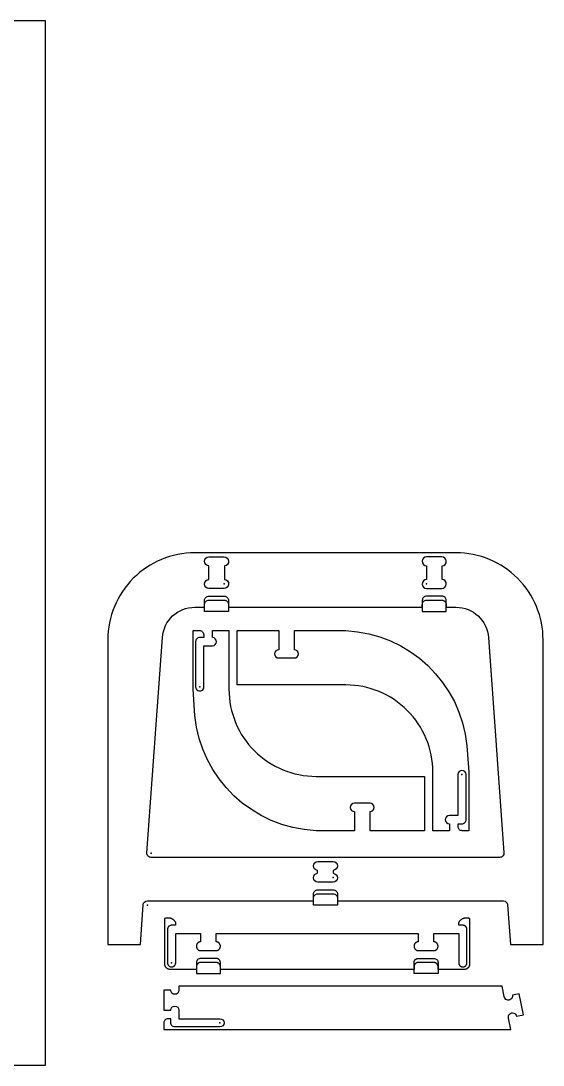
# Model space of a CAD drawing. Extents: x 0 to 70.9, y 0 to 48.
# Drawn here: x 46.87 to 70.86, y 0 to 48 of the extents above; entities that cross this region are included whole.
import ezdxf

# ---------------------------------------------------------------- set-up
doc = ezdxf.new("R2010")
doc.units = 0
doc.layers.add('FINAL_PARTS', color=203, linetype='CONTINUOUS')

msp = doc.modelspace()

# ---------------------------------------------------------------- linework, layer by layer
at = {"layer": 'FINAL_PARTS'}
msp.add_lwpolyline([(0, 0), (48, 0), (48, 48), (0, 48)], close=True, dxfattribs=at)
for points in [[(70.861, 19.548, 0.414214), (66.861, 23.548), (54.861, 23.548, 0.414214), (50.861, 19.548), (50.861, 5.548), (52.361, 5.548), (52.492, 7.371, -0.393479), (52.681, 7.548), (60.309, 7.548), (60.309, 7.668, -0.414214), (60.511, 7.87), (61.211, 7.87, -0.414214), (61.414, 7.668), (61.414, 7.548), (69.041, 7.548, -0.393479), (69.231, 7.371), (69.361, 5.548), (70.861, 5.548)], [(55.499, 22.32), (55.499, 22.953, -0.969583), (55.511, 23.358), (56.211, 23.358, -0.969583), (56.224, 22.953), (56.224, 22.32, -0.969583), (56.211, 21.915), (55.511, 21.915, -0.969583)], [(66.224, 22.32), (66.224, 22.953, 0.969583), (66.211, 23.358), (65.511, 23.358, 0.969583), (65.499, 22.953), (65.499, 22.32, 0.969583), (65.511, 21.915), (66.211, 21.915, 0.969583)], [(52.662, 9.751), (53.369, 19.654, -0.393479), (54.865, 21.048), (55.309, 21.048), (55.309, 21.168, -0.414214), (55.511, 21.37), (56.211, 21.37, -0.414214), (56.414, 21.168), (56.414, 21.048), (65.309, 21.048), (65.309, 21.168, -0.414214), (65.511, 21.37), (66.211, 21.37, -0.414214), (66.414, 21.168), (66.414, 21.048), (66.857, 21.048, -0.393479), (68.354, 19.654), (69.061, 9.751, -0.435257), (68.871, 9.548), (52.851, 9.548, -0.435257)], [(56.414, 20.858), (55.309, 20.858), (55.309, 21.358, -0.414214), (55.511, 21.56), (56.211, 21.56, -0.414214), (56.414, 21.358)], [(65.309, 20.858), (66.414, 20.858), (66.414, 21.358, 0.414214), (66.211, 21.56), (65.511, 21.56, 0.414214), (65.309, 21.358)], [(54.863, 16.074), (54.778, 17.274), (54.778, 19.274), (54.778, 19.974), (55.078, 19.974, -0.414214), (55.268, 19.784), (55.268, 19.654), (55.088, 19.654, 0.414214), (54.898, 19.464), (54.898, 17.974), (54.898, 17.392, 1.000295), (55.278, 17.392), (55.278, 17.974), (55.278, 19.274), (55.668, 19.274, 1), (55.668, 19.654), (55.668, 19.974), (56.428, 19.974), (56.428, 19.274), (56.428, 17.274, 0.414214), (60.428, 13.274), (65.415, 13.274), (65.415, 10.774), (62.91, 10.774), (62.91, 11.654, 1), (62.91, 12.034), (62.19, 12.034, 1), (62.19, 11.654), (62.19, 10.774), (60.428, 10.774, -0.373404)], [(58.715, 19.094, 1), (58.715, 18.714), (59.435, 18.714, 1), (59.435, 19.094), (59.435, 19.974), (61.795, 19.974, -0.373403), (67.36, 14.674), (67.445, 13.474), (67.445, 10.774), (67.145, 10.774, -0.414214), (66.955, 10.964), (66.955, 11.094), (67.135, 11.094, 0.414214), (67.325, 11.284), (67.325, 13.356, 1), (66.945, 13.356), (66.945, 12.774), (66.945, 11.474), (66.555, 11.474, 1), (66.555, 11.094), (66.555, 10.774), (65.795, 10.774), (65.795, 13.474, 0.414214), (61.795, 17.474), (56.808, 17.474), (56.808, 19.974), (58.715, 19.974)], [(60.499, 8.82), (60.499, 8.953, -0.969583), (60.511, 9.358), (61.211, 9.358, -0.969583), (61.224, 8.953), (61.224, 8.82, -0.969583), (61.211, 8.415), (60.511, 8.415, -0.969583)], [(61.414, 7.358), (60.309, 7.358), (60.309, 7.858, -0.414214), (60.511, 8.06), (61.211, 8.06, -0.414214), (61.414, 7.858)], [(69.763, 3.272), (69.449, 3.209, -1.04493), (69.074, 3.151), (68.976, 3.634), (54.132, 3.634), (54.132, 3.444, -1), (53.752, 3.444), (53.432, 3.444), (53.432, 2.524), (53.752, 2.524, -1), (54.132, 2.524), (54.132, 2.134), (56.014, 2.134, -1), (56.014, 1.754), (53.942, 1.754, -0.414214), (53.752, 1.944), (53.752, 2.124), (53.622, 2.124, 0.414214), (53.432, 1.934), (53.432, 1.634), (69.379, 1.634), (69.274, 2.157, -1.04493), (69.643, 2.249), (69.957, 2.312)]]:
    msp.add_lwpolyline(points, format="xyb", close=True, dxfattribs=at)
at = {"layer": 'FINAL_PARTS', "extrusion": (-4.88979e-07, -1.01251e-11, 1)}
msp.add_lwpolyline([(54.931, 4.205), (56.036, 4.205), (56.036, 4.71), (56.036, 4.714), (56.036, 4.719), (56.036, 4.723), (56.035, 4.728), (56.035, 4.733), (56.034, 4.737), (56.033, 4.742), (56.032, 4.747), (56.031, 4.752), (56.03, 4.756), (56.029, 4.761), (56.027, 4.766), (56.026, 4.77), (56.024, 4.775), (56.022, 4.78), (56.02, 4.784), (56.018, 4.789), (56.016, 4.794), (56.014, 4.798), (56.011, 4.803), (56.009, 4.807), (56.006, 4.812), (56.003, 4.816), (56.001, 4.82), (55.998, 4.825), (55.994, 4.829), (55.991, 4.833), (55.988, 4.837), (55.984, 4.841), (55.981, 4.845), (55.977, 4.848), (55.973, 4.852), (55.97, 4.856), (55.966, 4.859), (55.962, 4.863), (55.957, 4.866), (55.953, 4.869), (55.949, 4.872), (55.945, 4.875), (55.94, 4.878), (55.936, 4.88), (55.931, 4.883), (55.927, 4.885), (55.922, 4.887), (55.918, 4.89), (55.913, 4.892), (55.908, 4.894), (55.904, 4.895), (55.899, 4.897), (55.894, 4.899), (55.89, 4.9), (55.885, 4.901), (55.88, 4.902), (55.875, 4.903), (55.871, 4.904), (55.866, 4.905), (55.861, 4.906), (55.857, 4.906), (55.852, 4.907), (55.848, 4.907), (55.843, 4.908), (55.838, 4.908), (55.834, 4.908), (55.134, 4.908, 0.414214), (54.931, 4.705)], format="xyb", close=True, dxfattribs=at)
at = {"layer": 'FINAL_PARTS', "extrusion": (4.88979e-07, -1.01251e-11, 1)}
msp.add_lwpolyline([(66.036, 4.205), (64.931, 4.205), (64.931, 4.71), (64.931, 4.714), (64.931, 4.719), (64.932, 4.723), (64.932, 4.728), (64.933, 4.733), (64.934, 4.737), (64.934, 4.742), (64.935, 4.747), (64.936, 4.752), (64.938, 4.756), (64.939, 4.761), (64.94, 4.766), (64.942, 4.77), (64.943, 4.775), (64.945, 4.78), (64.947, 4.784), (64.949, 4.789), (64.951, 4.794), (64.954, 4.798), (64.956, 4.803), (64.959, 4.807), (64.961, 4.812), (64.964, 4.816), (64.967, 4.82), (64.97, 4.825), (64.973, 4.829), (64.976, 4.833), (64.98, 4.837), (64.983, 4.841), (64.987, 4.845), (64.99, 4.848), (64.994, 4.852), (64.998, 4.856), (65.002, 4.859), (65.006, 4.863), (65.01, 4.866), (65.014, 4.869), (65.018, 4.872), (65.023, 4.875), (65.027, 4.878), (65.032, 4.88), (65.036, 4.883), (65.041, 4.885), (65.045, 4.887), (65.05, 4.89), (65.054, 4.892), (65.059, 4.894), (65.064, 4.895), (65.068, 4.897), (65.073, 4.899), (65.078, 4.9), (65.083, 4.901), (65.087, 4.902), (65.092, 4.903), (65.097, 4.904), (65.101, 4.905), (65.106, 4.906), (65.111, 4.906), (65.115, 4.907), (65.12, 4.907), (65.125, 4.908), (65.129, 4.908), (65.134, 4.908), (65.834, 4.908, -0.414214), (66.036, 4.705)], format="xyb", close=True, dxfattribs=at)
at = {"layer": 'FINAL_PARTS'}
msp.add_polyline3d([(53.734, 4.396, 0), (53.725, 4.396, 0), (53.717, 4.396, 0), (53.708, 4.397, 0), (53.7, 4.398, 0), (53.691, 4.4, 0), (53.683, 4.401, 0), (53.675, 4.403, 0), (53.666, 4.405, 0), (53.658, 4.408, 0), (53.65, 4.41, 0), (53.642, 4.413, 0), (53.634, 4.417, 0), (53.626, 4.42, 0), (53.619, 4.424, 0), (53.611, 4.428, 0), (53.604, 4.432, 0), (53.597, 4.437, 0), (53.59, 4.442, 0), (53.583, 4.447, 0), (53.576, 4.452, 0), (53.569, 4.457, 0), (53.563, 4.463, 0), (53.557, 4.469, 0), (53.551, 4.475, 0), (53.545, 4.482, 0), (53.54, 4.488, 0), (53.535, 4.495, 0), (53.53, 4.502, 0), (53.525, 4.509, 0), (53.52, 4.516, 0), (53.516, 4.523, 0), (53.512, 4.531, 0), (53.508, 4.539, 0), (53.504, 4.546, 0), (53.501, 4.554, 0), (53.498, 4.562, 0), (53.495, 4.57, 0), (53.493, 4.578, 0), (53.491, 4.587, 0), (53.489, 4.595, 0), (53.487, 4.603, 0), (53.486, 4.612, 0), (53.485, 4.62, 0), (53.484, 4.629, 0), (53.484, 4.637, 0), (53.484, 4.646, 0), (53.484, 6.746, 0), (53.496, 6.751, 0), (53.508, 6.755, 0), (53.52, 6.759, 0), (53.533, 6.763, 0), (53.545, 6.766, 0), (53.558, 6.769, 0), (53.571, 6.771, 0), (53.583, 6.773, 0), (53.596, 6.774, 0), (53.609, 6.775, 0), (53.622, 6.776, 0), (53.635, 6.776, 0), (53.648, 6.776, 0), (53.661, 6.775, 0), (53.674, 6.774, 0), (53.686, 6.772, 0), (53.699, 6.77, 0), (53.712, 6.767, 0), (53.724, 6.764, 0), (53.737, 6.761, 0), (53.749, 6.757, 0), (53.761, 6.753, 0), (53.773, 6.748, 0), (53.785, 6.743, 0), (53.797, 6.738, 0), (53.808, 6.732, 0), (53.82, 6.726, 0), (53.831, 6.719, 0), (53.842, 6.712, 0), (53.852, 6.704, 0), (53.863, 6.697, 0), (53.873, 6.689, 0), (53.882, 6.68, 0), (53.892, 6.671, 0), (53.901, 6.662, 0), (53.91, 6.653, 0), (53.918, 6.643, 0), (53.927, 6.633, 0), (53.935, 6.623, 0), (53.942, 6.612, 0), (53.949, 6.602, 0), (53.956, 6.59, 0), (53.962, 6.579, 0), (53.968, 6.568, 0), (53.974, 6.556, 0), (53.974, 6.426, 0), (53.794, 6.426, 0), (53.787, 6.426, 0), (53.781, 6.426, 0), (53.774, 6.425, 0), (53.768, 6.424, 0), (53.762, 6.423, 0), (53.755, 6.422, 0), (53.749, 6.421, 0), (53.743, 6.419, 0), (53.736, 6.417, 0), (53.73, 6.415, 0), (53.724, 6.413, 0), (53.718, 6.41, 0), (53.712, 6.408, 0), (53.706, 6.405, 0), (53.701, 6.402, 0), (53.695, 6.398, 0), (53.69, 6.395, 0), (53.684, 6.391, 0), (53.679, 6.388, 0), (53.674, 6.384, 0), (53.669, 6.379, 0), (53.664, 6.375, 0), (53.659, 6.37, 0), (53.655, 6.366, 0), (53.651, 6.361, 0), (53.646, 6.356, 0), (53.642, 6.351, 0), (53.639, 6.346, 0), (53.635, 6.34, 0), (53.631, 6.335, 0), (53.628, 6.329, 0), (53.625, 6.324, 0), (53.622, 6.318, 0), (53.62, 6.312, 0), (53.617, 6.306, 0), (53.615, 6.3, 0), (53.613, 6.294, 0), (53.611, 6.287, 0), (53.609, 6.281, 0), (53.608, 6.275, 0), (53.607, 6.268, 0), (53.606, 6.262, 0), (53.605, 6.256, 0), (53.604, 6.249, 0), (53.604, 6.243, 0), (53.604, 6.236, 0), (53.604, 4.706, 0), (53.604, 4.702, 0), (53.604, 4.698, 0), (53.604, 4.693, 0), (53.605, 4.689, 0), (53.605, 4.685, 0), (53.606, 4.68, 0), (53.606, 4.676, 0), (53.607, 4.672, 0), (53.608, 4.667, 0), (53.609, 4.663, 0), (53.61, 4.658, 0), (53.611, 4.654, 0), (53.612, 4.649, 0), (53.614, 4.645, 0), (53.615, 4.641, 0), (53.617, 4.636, 0), (53.619, 4.632, 0), (53.621, 4.627, 0), (53.623, 4.623, 0), (53.625, 4.619, 0), (53.627, 4.615, 0), (53.63, 4.61, 0), (53.632, 4.606, 0), (53.635, 4.602, 0), (53.638, 4.598, 0), (53.64, 4.594, 0), (53.643, 4.59, 0), (53.646, 4.586, 0), (53.649, 4.583, 0), (53.653, 4.579, 0), (53.656, 4.575, 0), (53.659, 4.572, 0), (53.663, 4.568, 0), (53.667, 4.565, 0), (53.67, 4.562, 0), (53.674, 4.559, 0), (53.678, 4.556, 0), (53.682, 4.553, 0), (53.686, 4.55, 0), (53.69, 4.547, 0), (53.694, 4.545, 0), (53.698, 4.542, 0), (53.702, 4.54, 0), (53.707, 4.537, 0), (53.711, 4.535, 0), (53.715, 4.533, 0), (53.72, 4.531, 0), (53.724, 4.529, 0), (53.728, 4.528, 0), (53.733, 4.526, 0), (53.737, 4.525, 0), (53.742, 4.523, 0), (53.746, 4.522, 0), (53.75, 4.521, 0), (53.755, 4.52, 0), (53.759, 4.519, 0), (53.764, 4.519, 0), (53.768, 4.518, 0), (53.772, 4.517, 0), (53.777, 4.517, 0), (53.781, 4.517, 0), (53.785, 4.516, 0), (53.79, 4.516, 0), (53.794, 4.516, 0), (53.798, 4.516, 0), (53.802, 4.516, 0), (53.807, 4.517, 0), (53.811, 4.517, 0), (53.815, 4.517, 0), (53.82, 4.518, 0), (53.824, 4.519, 0), (53.828, 4.519, 0), (53.833, 4.52, 0), (53.837, 4.521, 0), (53.842, 4.522, 0), (53.846, 4.523, 0), (53.851, 4.525, 0), (53.855, 4.526, 0), (53.859, 4.528, 0), (53.864, 4.529, 0), (53.868, 4.531, 0), (53.872, 4.533, 0), (53.877, 4.535, 0), (53.881, 4.537, 0), (53.885, 4.54, 0), (53.89, 4.542, 0), (53.894, 4.545, 0), (53.898, 4.547, 0), (53.902, 4.55, 0), (53.906, 4.553, 0), (53.91, 4.556, 0), (53.914, 4.559, 0), (53.917, 4.562, 0), (53.921, 4.565, 0), (53.925, 4.568, 0), (53.928, 4.572, 0), (53.932, 4.575, 0), (53.935, 4.579, 0), (53.938, 4.583, 0), (53.941, 4.586, 0), (53.944, 4.59, 0), (53.947, 4.594, 0), (53.95, 4.598, 0), (53.953, 4.602, 0), (53.955, 4.606, 0), (53.958, 4.61, 0), (53.96, 4.615, 0), (53.963, 4.619, 0), (53.965, 4.623, 0), (53.967, 4.627, 0), (53.969, 4.632, 0), (53.97, 4.636, 0), (53.972, 4.641, 0), (53.974, 4.645, 0), (53.975, 4.649, 0), (53.976, 4.654, 0), (53.978, 4.658, 0), (53.979, 4.663, 0), (53.98, 4.667, 0), (53.981, 4.672, 0), (53.981, 4.676, 0), (53.982, 4.68, 0), (53.983, 4.685, 0), (53.983, 4.689, 0), (53.983, 4.693, 0), (53.984, 4.698, 0), (53.984, 4.702, 0), (53.984, 6.046, 0), (55.121, 6.046, 0), (55.121, 5.668, 0), (55.114, 5.667, 0), (55.107, 5.666, 0), (55.1, 5.665, 0), (55.094, 5.664, 0), (55.087, 5.662, 0), (55.08, 5.661, 0), (55.073, 5.659, 0), (55.067, 5.656, 0), (55.06, 5.654, 0), (55.054, 5.651, 0), (55.047, 5.648, 0), (55.041, 5.645, 0), (55.035, 5.642, 0), (55.029, 5.638, 0), (55.023, 5.635, 0), (55.017, 5.631, 0), (55.011, 5.627, 0), (55.006, 5.622, 0), (55, 5.618, 0), (54.995, 5.613, 0), (54.99, 5.608, 0), (54.985, 5.603, 0), (54.981, 5.598, 0), (54.976, 5.593, 0), (54.972, 5.587, 0), (54.968, 5.581, 0), (54.964, 5.575, 0), (54.96, 5.57, 0), (54.957, 5.563, 0), (54.953, 5.557, 0), (54.95, 5.551, 0), (54.947, 5.545, 0), (54.945, 5.538, 0), (54.942, 5.532, 0), (54.94, 5.525, 0), (54.938, 5.518, 0), (54.937, 5.511, 0), (54.935, 5.504, 0), (54.934, 5.498, 0), (54.933, 5.491, 0), (54.932, 5.484, 0), (54.932, 5.477, 0), (54.931, 5.47, 0), (54.931, 5.463, 0), (54.932, 5.456, 0), (54.932, 5.449, 0), (54.933, 5.442, 0), (54.934, 5.435, 0), (54.935, 5.428, 0), (54.936, 5.421, 0), (54.938, 5.414, 0), (54.94, 5.407, 0), (54.942, 5.401, 0), (54.944, 5.394, 0), (54.947, 5.388, 0), (54.95, 5.381, 0), (54.953, 5.375, 0), (54.956, 5.369, 0), (54.959, 5.363, 0), (54.963, 5.357, 0), (54.967, 5.351, 0), (54.971, 5.345, 0), (54.975, 5.34, 0), (54.98, 5.334, 0), (54.984, 5.329, 0), (54.989, 5.324, 0), (54.994, 5.319, 0), (54.999, 5.314, 0), (55.005, 5.31, 0), (55.01, 5.305, 0), (55.016, 5.301, 0), (55.022, 5.297, 0), (55.027, 5.293, 0), (55.033, 5.29, 0), (55.04, 5.286, 0), (55.046, 5.283, 0), (55.052, 5.28, 0), (55.059, 5.277, 0), (55.065, 5.275, 0), (55.072, 5.273, 0), (55.079, 5.271, 0), (55.085, 5.269, 0), (55.092, 5.267, 0), (55.099, 5.266, 0), (55.106, 5.265, 0), (55.113, 5.264, 0), (55.12, 5.263, 0), (55.127, 5.263, 0), (55.134, 5.263, 0), (55.834, 5.263, 0), (55.841, 5.263, 0), (55.848, 5.263, 0), (55.855, 5.264, 0), (55.862, 5.265, 0), (55.869, 5.266, 0), (55.876, 5.267, 0), (55.882, 5.269, 0), (55.889, 5.271, 0), (55.896, 5.273, 0), (55.903, 5.275, 0), (55.909, 5.278, 0), (55.916, 5.28, 0), (55.922, 5.283, 0), (55.928, 5.286, 0), (55.934, 5.29, 0), (55.94, 5.293, 0), (55.946, 5.297, 0), (55.952, 5.301, 0), (55.958, 5.305, 0), (55.963, 5.31, 0), (55.968, 5.314, 0), (55.974, 5.319, 0), (55.979, 5.324, 0), (55.983, 5.329, 0), (55.988, 5.334, 0), (55.992, 5.34, 0), (55.997, 5.345, 0), (56.001, 5.351, 0), (56.005, 5.357, 0), (56.008, 5.363, 0), (56.012, 5.369, 0), (56.015, 5.375, 0), (56.018, 5.381, 0), (56.021, 5.388, 0), (56.023, 5.394, 0), (56.026, 5.401, 0), (56.028, 5.408, 0), (56.03, 5.414, 0), (56.031, 5.421, 0), (56.033, 5.428, 0), (56.034, 5.435, 0), (56.035, 5.442, 0), (56.036, 5.449, 0), (56.036, 5.456, 0), (56.036, 5.463, 0), (56.036, 5.47, 0), (56.036, 5.477, 0), (56.036, 5.484, 0), (56.035, 5.491, 0), (56.034, 5.498, 0), (56.033, 5.505, 0), (56.031, 5.511, 0), (56.029, 5.518, 0), (56.027, 5.525, 0), (56.025, 5.532, 0), (56.023, 5.538, 0), (56.02, 5.545, 0), (56.017, 5.551, 0), (56.014, 5.557, 0), (56.011, 5.564, 0), (56.008, 5.57, 0), (56.004, 5.576, 0), (56, 5.581, 0), (55.996, 5.587, 0), (55.992, 5.593, 0), (55.987, 5.598, 0), (55.982, 5.603, 0), (55.977, 5.608, 0), (55.972, 5.613, 0), (55.967, 5.618, 0), (55.962, 5.622, 0), (55.956, 5.627, 0), (55.951, 5.631, 0), (55.945, 5.635, 0), (55.939, 5.639, 0), (55.933, 5.642, 0), (55.927, 5.645, 0), (55.921, 5.649, 0), (55.914, 5.651, 0), (55.908, 5.654, 0), (55.901, 5.657, 0), (55.894, 5.659, 0), (55.888, 5.661, 0), (55.881, 5.662, 0), (55.874, 5.664, 0), (55.867, 5.665, 0), (55.86, 5.666, 0), (55.853, 5.667, 0), (55.846, 5.668, 0), (55.846, 6.046, 0), (65.121, 6.046, 0), (65.121, 5.668, 0), (65.114, 5.667, 0), (65.107, 5.667, 0), (65.1, 5.666, 0), (65.093, 5.664, 0), (65.086, 5.663, 0), (65.08, 5.661, 0), (65.073, 5.659, 0), (65.066, 5.657, 0), (65.06, 5.654, 0), (65.053, 5.652, 0), (65.047, 5.649, 0), (65.041, 5.646, 0), (65.034, 5.642, 0), (65.028, 5.639, 0), (65.022, 5.635, 0), (65.017, 5.631, 0), (65.011, 5.627, 0), (65.005, 5.623, 0), (65, 5.618, 0), (64.995, 5.613, 0), (64.99, 5.609, 0), (64.985, 5.603, 0), (64.98, 5.598, 0), (64.976, 5.593, 0), (64.972, 5.587, 0), (64.967, 5.582, 0), (64.964, 5.576, 0), (64.96, 5.57, 0), (64.956, 5.564, 0), (64.953, 5.558, 0), (64.95, 5.551, 0), (64.947, 5.545, 0), (64.945, 5.538, 0), (64.942, 5.532, 0), (64.94, 5.525, 0), (64.938, 5.518, 0), (64.936, 5.512, 0), (64.935, 5.505, 0), (64.934, 5.498, 0), (64.933, 5.491, 0), (64.932, 5.484, 0), (64.931, 5.477, 0), (64.931, 5.47, 0), (64.931, 5.463, 0), (64.931, 5.456, 0), (64.932, 5.449, 0), (64.932, 5.442, 0), (64.933, 5.435, 0), (64.935, 5.428, 0), (64.936, 5.421, 0), (64.938, 5.415, 0), (64.94, 5.408, 0), (64.942, 5.401, 0), (64.944, 5.395, 0), (64.947, 5.388, 0), (64.949, 5.382, 0), (64.952, 5.375, 0), (64.956, 5.369, 0), (64.959, 5.363, 0), (64.963, 5.357, 0), (64.967, 5.351, 0), (64.971, 5.345, 0), (64.975, 5.34, 0), (64.979, 5.334, 0), (64.984, 5.329, 0), (64.989, 5.324, 0), (64.994, 5.319, 0), (64.999, 5.314, 0), (65.004, 5.31, 0), (65.01, 5.306, 0), (65.015, 5.301, 0), (65.021, 5.297, 0), (65.027, 5.294, 0), (65.033, 5.29, 0), (65.039, 5.287, 0), (65.045, 5.283, 0), (65.052, 5.28, 0), (65.058, 5.278, 0), (65.065, 5.275, 0), (65.071, 5.273, 0), (65.078, 5.271, 0), (65.085, 5.269, 0), (65.092, 5.268, 0), (65.099, 5.266, 0), (65.106, 5.265, 0), (65.113, 5.264, 0), (65.12, 5.264, 0), (65.127, 5.263, 0), (65.134, 5.263, 0), (65.834, 5.263, 0), (65.841, 5.263, 0), (65.848, 5.264, 0), (65.855, 5.264, 0), (65.861, 5.265, 0), (65.868, 5.266, 0), (65.875, 5.268, 0), (65.882, 5.269, 0), (65.889, 5.271, 0), (65.896, 5.273, 0), (65.902, 5.275, 0), (65.909, 5.278, 0), (65.915, 5.28, 0), (65.922, 5.283, 0), (65.928, 5.287, 0), (65.934, 5.29, 0), (65.94, 5.294, 0), (65.946, 5.297, 0), (65.952, 5.301, 0), (65.957, 5.305, 0), (65.963, 5.31, 0), (65.968, 5.314, 0), (65.973, 5.319, 0), (65.978, 5.324, 0), (65.983, 5.329, 0), (65.988, 5.334, 0), (65.992, 5.34, 0), (65.996, 5.345, 0), (66, 5.351, 0), (66.004, 5.357, 0), (66.008, 5.363, 0), (66.011, 5.369, 0), (66.015, 5.375, 0), (66.018, 5.382, 0), (66.021, 5.388, 0), (66.023, 5.394, 0), (66.025, 5.401, 0), (66.028, 5.408, 0), (66.029, 5.415, 0), (66.031, 5.421, 0), (66.033, 5.428, 0), (66.034, 5.435, 0), (66.035, 5.442, 0), (66.035, 5.449, 0), (66.036, 5.456, 0), (66.036, 5.463, 0), (66.036, 5.47, 0), (66.036, 5.477, 0), (66.035, 5.484, 0), (66.034, 5.491, 0), (66.033, 5.498, 0), (66.032, 5.505, 0), (66.031, 5.512, 0), (66.029, 5.518, 0), (66.027, 5.525, 0), (66.025, 5.532, 0), (66.023, 5.538, 0), (66.02, 5.545, 0), (66.017, 5.551, 0), (66.014, 5.558, 0), (66.011, 5.564, 0), (66.007, 5.57, 0), (66.004, 5.576, 0), (66, 5.582, 0), (65.996, 5.587, 0), (65.991, 5.593, 0), (65.987, 5.598, 0), (65.982, 5.603, 0), (65.977, 5.609, 0), (65.972, 5.613, 0), (65.967, 5.618, 0), (65.962, 5.623, 0), (65.956, 5.627, 0), (65.95, 5.631, 0), (65.945, 5.635, 0), (65.939, 5.639, 0), (65.933, 5.642, 0), (65.927, 5.646, 0), (65.92, 5.649, 0), (65.914, 5.652, 0), (65.907, 5.654, 0), (65.901, 5.657, 0), (65.894, 5.659, 0), (65.887, 5.661, 0), (65.881, 5.663, 0), (65.874, 5.664, 0), (65.867, 5.665, 0), (65.86, 5.667, 0), (65.853, 5.667, 0), (65.846, 5.668, 0), (65.846, 6.046, 0), (66.984, 6.046, 0), (66.984, 4.702, 0), (66.984, 4.698, 0), (66.984, 4.693, 0), (66.984, 4.689, 0), (66.985, 4.685, 0), (66.985, 4.68, 0), (66.986, 4.676, 0), (66.987, 4.672, 0), (66.988, 4.667, 0), (66.989, 4.663, 0), (66.99, 4.658, 0), (66.991, 4.654, 0), (66.992, 4.649, 0), (66.994, 4.645, 0), (66.995, 4.641, 0), (66.997, 4.636, 0), (66.999, 4.632, 0), (67.001, 4.627, 0), (67.003, 4.623, 0), (67.005, 4.619, 0), (67.007, 4.615, 0), (67.009, 4.61, 0), (67.012, 4.606, 0), (67.015, 4.602, 0), (67.017, 4.598, 0), (67.02, 4.594, 0), (67.023, 4.59, 0), (67.026, 4.586, 0), (67.029, 4.583, 0), (67.032, 4.579, 0), (67.036, 4.575, 0), (67.039, 4.572, 0), (67.043, 4.568, 0), (67.046, 4.565, 0), (67.05, 4.562, 0), (67.054, 4.559, 0), (67.058, 4.556, 0), (67.062, 4.553, 0), (67.066, 4.55, 0), (67.07, 4.547, 0), (67.074, 4.545, 0), (67.078, 4.542, 0), (67.082, 4.54, 0), (67.086, 4.537, 0), (67.091, 4.535, 0), (67.095, 4.533, 0), (67.099, 4.531, 0), (67.104, 4.529, 0), (67.108, 4.528, 0), (67.112, 4.526, 0), (67.117, 4.525, 0), (67.121, 4.523, 0), (67.126, 4.522, 0), (67.13, 4.521, 0), (67.135, 4.52, 0), (67.139, 4.519, 0), (67.143, 4.519, 0), (67.148, 4.518, 0), (67.152, 4.517, 0), (67.156, 4.517, 0), (67.161, 4.517, 0), (67.165, 4.516, 0), (67.169, 4.516, 0), (67.174, 4.516, 0), (67.178, 4.516, 0), (67.182, 4.516, 0), (67.186, 4.517, 0), (67.191, 4.517, 0), (67.195, 4.517, 0), (67.199, 4.518, 0), (67.204, 4.519, 0), (67.208, 4.519, 0), (67.213, 4.52, 0), (67.217, 4.521, 0), (67.221, 4.522, 0), (67.226, 4.523, 0), (67.23, 4.525, 0), (67.235, 4.526, 0), (67.239, 4.528, 0), (67.244, 4.529, 0), (67.248, 4.531, 0), (67.252, 4.533, 0), (67.257, 4.535, 0), (67.261, 4.537, 0), (67.265, 4.54, 0), (67.269, 4.542, 0), (67.273, 4.545, 0), (67.278, 4.547, 0), (67.282, 4.55, 0), (67.286, 4.553, 0), (67.289, 4.556, 0), (67.293, 4.559, 0), (67.297, 4.562, 0), (67.301, 4.565, 0), (67.304, 4.568, 0), (67.308, 4.572, 0), (67.311, 4.575, 0), (67.315, 4.579, 0), (67.318, 4.583, 0), (67.321, 4.586, 0), (67.324, 4.59, 0), (67.327, 4.594, 0), (67.33, 4.598, 0), (67.333, 4.602, 0), (67.335, 4.606, 0), (67.338, 4.61, 0), (67.34, 4.615, 0), (67.342, 4.619, 0), (67.344, 4.623, 0), (67.347, 4.627, 0), (67.348, 4.632, 0), (67.35, 4.636, 0), (67.352, 4.641, 0), (67.353, 4.645, 0), (67.355, 4.649, 0), (67.356, 4.654, 0), (67.357, 4.658, 0), (67.359, 4.663, 0), (67.36, 4.667, 0), (67.36, 4.672, 0), (67.361, 4.676, 0), (67.362, 4.68, 0), (67.362, 4.685, 0), (67.363, 4.689, 0), (67.363, 4.693, 0), (67.363, 4.698, 0), (67.364, 4.702, 0), (67.364, 4.706, 0), (67.364, 6.236, 0), (67.363, 6.243, 0), (67.363, 6.249, 0), (67.363, 6.256, 0), (67.362, 6.262, 0), (67.361, 6.268, 0), (67.36, 6.275, 0), (67.358, 6.281, 0), (67.357, 6.287, 0), (67.355, 6.294, 0), (67.353, 6.3, 0), (67.35, 6.306, 0), (67.348, 6.312, 0), (67.345, 6.318, 0), (67.342, 6.324, 0), (67.339, 6.329, 0), (67.336, 6.335, 0), (67.332, 6.34, 0), (67.329, 6.346, 0), (67.325, 6.351, 0), (67.321, 6.356, 0), (67.317, 6.361, 0), (67.312, 6.366, 0), (67.308, 6.37, 0), (67.303, 6.375, 0), (67.298, 6.379, 0), (67.293, 6.384, 0), (67.288, 6.388, 0), (67.283, 6.391, 0), (67.278, 6.395, 0), (67.272, 6.398, 0), (67.267, 6.402, 0), (67.261, 6.405, 0), (67.255, 6.408, 0), (67.249, 6.41, 0), (67.243, 6.413, 0), (67.237, 6.415, 0), (67.231, 6.417, 0), (67.225, 6.419, 0), (67.219, 6.421, 0), (67.212, 6.422, 0), (67.206, 6.423, 0), (67.199, 6.424, 0), (67.193, 6.425, 0), (67.187, 6.426, 0), (67.18, 6.426, 0), (67.174, 6.426, 0), (66.994, 6.426, 0), (66.994, 6.556, 0), (66.999, 6.568, 0), (67.005, 6.579, 0), (67.011, 6.59, 0), (67.018, 6.602, 0), (67.025, 6.612, 0), (67.033, 6.623, 0), (67.041, 6.633, 0), (67.049, 6.643, 0), (67.057, 6.653, 0), (67.066, 6.662, 0), (67.075, 6.671, 0), (67.085, 6.68, 0), (67.095, 6.689, 0), (67.105, 6.697, 0), (67.115, 6.704, 0), (67.126, 6.712, 0), (67.137, 6.719, 0), (67.148, 6.726, 0), (67.159, 6.732, 0), (67.17, 6.738, 0), (67.182, 6.743, 0), (67.194, 6.748, 0), (67.206, 6.753, 0), (67.218, 6.757, 0), (67.231, 6.761, 0), (67.243, 6.764, 0), (67.256, 6.767, 0), (67.268, 6.77, 0), (67.281, 6.772, 0), (67.294, 6.774, 0), (67.307, 6.775, 0), (67.32, 6.776, 0), (67.333, 6.776, 0), (67.345, 6.776, 0), (67.358, 6.775, 0), (67.371, 6.774, 0), (67.384, 6.773, 0), (67.397, 6.771, 0), (67.41, 6.769, 0), (67.422, 6.766, 0), (67.435, 6.763, 0), (67.447, 6.759, 0), (67.459, 6.755, 0), (67.472, 6.751, 0), (67.484, 6.746, 0), (67.484, 4.645, 0), (67.483, 4.637, 0), (67.483, 4.628, 0), (67.482, 4.62, 0), (67.481, 4.611, 0), (67.48, 4.603, 0), (67.478, 4.595, 0), (67.476, 4.586, 0), (67.474, 4.578, 0), (67.472, 4.57, 0), (67.469, 4.562, 0), (67.466, 4.554, 0), (67.463, 4.546, 0), (67.459, 4.538, 0), (67.455, 4.53, 0), (67.451, 4.523, 0), (67.447, 4.516, 0), (67.443, 4.508, 0), (67.438, 4.501, 0), (67.433, 4.494, 0), (67.427, 4.488, 0), (67.422, 4.481, 0), (67.416, 4.475, 0), (67.41, 4.469, 0), (67.404, 4.463, 0), (67.398, 4.457, 0), (67.391, 4.452, 0), (67.385, 4.446, 0), (67.378, 4.441, 0), (67.371, 4.436, 0), (67.363, 4.432, 0), (67.356, 4.428, 0), (67.349, 4.424, 0), (67.341, 4.42, 0), (67.333, 4.416, 0), (67.325, 4.413, 0), (67.317, 4.41, 0), (67.309, 4.407, 0), (67.301, 4.405, 0), (67.293, 4.403, 0), (67.284, 4.401, 0), (67.276, 4.399, 0), (67.268, 4.398, 0), (67.259, 4.397, 0), (67.251, 4.396, 0), (67.242, 4.396, 0), (67.234, 4.395, 0), (66.036, 4.396, 0), (66.036, 4.516, 0), (66.036, 4.522, 0), (66.036, 4.529, 0), (66.035, 4.536, 0), (66.034, 4.543, 0), (66.033, 4.55, 0), (66.032, 4.557, 0), (66.03, 4.563, 0), (66.029, 4.57, 0), (66.027, 4.577, 0), (66.024, 4.583, 0), (66.022, 4.59, 0), (66.019, 4.596, 0), (66.016, 4.603, 0), (66.013, 4.609, 0), (66.01, 4.615, 0), (66.007, 4.621, 0), (66.003, 4.627, 0), (65.999, 4.632, 0), (65.995, 4.638, 0), (65.991, 4.643, 0), (65.986, 4.649, 0), (65.982, 4.654, 0), (65.977, 4.659, 0), (65.972, 4.664, 0), (65.967, 4.668, 0), (65.961, 4.673, 0), (65.956, 4.677, 0), (65.95, 4.681, 0), (65.945, 4.685, 0), (65.939, 4.689, 0), (65.933, 4.692, 0), (65.927, 4.695, 0), (65.92, 4.698, 0), (65.914, 4.701, 0), (65.908, 4.704, 0), (65.901, 4.706, 0), (65.895, 4.709, 0), (65.888, 4.711, 0), (65.881, 4.712, 0), (65.875, 4.714, 0), (65.868, 4.715, 0), (65.861, 4.716, 0), (65.854, 4.717, 0), (65.847, 4.718, 0), (65.84, 4.718, 0), (65.834, 4.718, 0), (65.134, 4.718, 0), (65.127, 4.718, 0), (65.12, 4.718, 0), (65.113, 4.717, 0), (65.106, 4.716, 0), (65.099, 4.715, 0), (65.092, 4.714, 0), (65.086, 4.712, 0), (65.079, 4.711, 0), (65.072, 4.709, 0), (65.066, 4.706, 0), (65.059, 4.704, 0), (65.053, 4.701, 0), (65.047, 4.698, 0), (65.04, 4.695, 0), (65.034, 4.692, 0), (65.028, 4.689, 0), (65.022, 4.685, 0), (65.017, 4.681, 0), (65.011, 4.677, 0), (65.006, 4.673, 0), (65, 4.668, 0), (64.995, 4.664, 0), (64.99, 4.659, 0), (64.986, 4.654, 0), (64.981, 4.649, 0), (64.976, 4.643, 0), (64.972, 4.638, 0), (64.968, 4.632, 0), (64.964, 4.627, 0), (64.96, 4.621, 0), (64.957, 4.615, 0), (64.954, 4.609, 0), (64.951, 4.603, 0), (64.948, 4.596, 0), (64.945, 4.59, 0), (64.943, 4.583, 0), (64.941, 4.577, 0), (64.939, 4.57, 0), (64.937, 4.564, 0), (64.935, 4.557, 0), (64.934, 4.55, 0), (64.933, 4.543, 0), (64.932, 4.536, 0), (64.931, 4.529, 0), (64.931, 4.522, 0), (64.931, 4.516, 0), (64.931, 4.396, 0), (56.036, 4.396, 0), (56.036, 4.515, 0), (56.036, 4.522, 0), (56.036, 4.529, 0), (56.035, 4.536, 0), (56.035, 4.543, 0), (56.034, 4.55, 0), (56.032, 4.556, 0), (56.031, 4.563, 0), (56.029, 4.57, 0), (56.027, 4.577, 0), (56.025, 4.583, 0), (56.022, 4.59, 0), (56.02, 4.596, 0), (56.017, 4.602, 0), (56.014, 4.608, 0), (56.01, 4.615, 0), (56.007, 4.621, 0), (56.003, 4.626, 0), (55.999, 4.632, 0), (55.995, 4.638, 0), (55.991, 4.643, 0), (55.987, 4.648, 0), (55.982, 4.654, 0), (55.977, 4.658, 0), (55.972, 4.663, 0), (55.967, 4.668, 0), (55.962, 4.672, 0), (55.956, 4.677, 0), (55.951, 4.681, 0), (55.945, 4.685, 0), (55.939, 4.688, 0), (55.933, 4.692, 0), (55.927, 4.695, 0), (55.921, 4.698, 0), (55.915, 4.701, 0), (55.908, 4.704, 0), (55.902, 4.706, 0), (55.895, 4.708, 0), (55.889, 4.71, 0), (55.882, 4.712, 0), (55.875, 4.714, 0), (55.868, 4.715, 0), (55.862, 4.716, 0), (55.855, 4.717, 0), (55.848, 4.717, 0), (55.841, 4.718, 0), (55.834, 4.718, 0), (55.134, 4.718, 0), (55.127, 4.718, 0), (55.12, 4.717, 0), (55.113, 4.717, 0), (55.106, 4.716, 0), (55.1, 4.715, 0), (55.093, 4.713, 0), (55.086, 4.712, 0), (55.079, 4.71, 0), (55.073, 4.708, 0), (55.066, 4.706, 0), (55.06, 4.704, 0), (55.053, 4.701, 0), (55.047, 4.698, 0), (55.041, 4.695, 0), (55.035, 4.692, 0), (55.029, 4.688, 0), (55.023, 4.685, 0), (55.017, 4.681, 0), (55.012, 4.677, 0), (55.006, 4.672, 0), (55.001, 4.668, 0), (54.996, 4.663, 0), (54.991, 4.658, 0), (54.986, 4.653, 0), (54.981, 4.648, 0), (54.977, 4.643, 0), (54.973, 4.638, 0), (54.969, 4.632, 0), (54.965, 4.626, 0), (54.961, 4.62, 0), (54.957, 4.614, 0), (54.954, 4.608, 0), (54.951, 4.602, 0), (54.948, 4.596, 0), (54.946, 4.589, 0), (54.943, 4.583, 0), (54.941, 4.576, 0), (54.939, 4.57, 0), (54.937, 4.563, 0), (54.936, 4.556, 0), (54.934, 4.55, 0), (54.933, 4.543, 0), (54.933, 4.536, 0), (54.932, 4.529, 0), (54.932, 4.522, 0), (54.931, 4.515, 0), (54.931, 4.396, 0)], close=True, dxfattribs=at)
for p in [(56.211, 22.118), (65.511, 22.118), (55.088, 17.392), (67.135, 13.356), (52.851, 9.738), (61.211, 8.618), (52.681, 7.358), (53.794, 4.706, 0), (56.014, 1.944)]:
    msp.add_point(p, dxfattribs=at)

doc.saveas('drawing.dxf')
